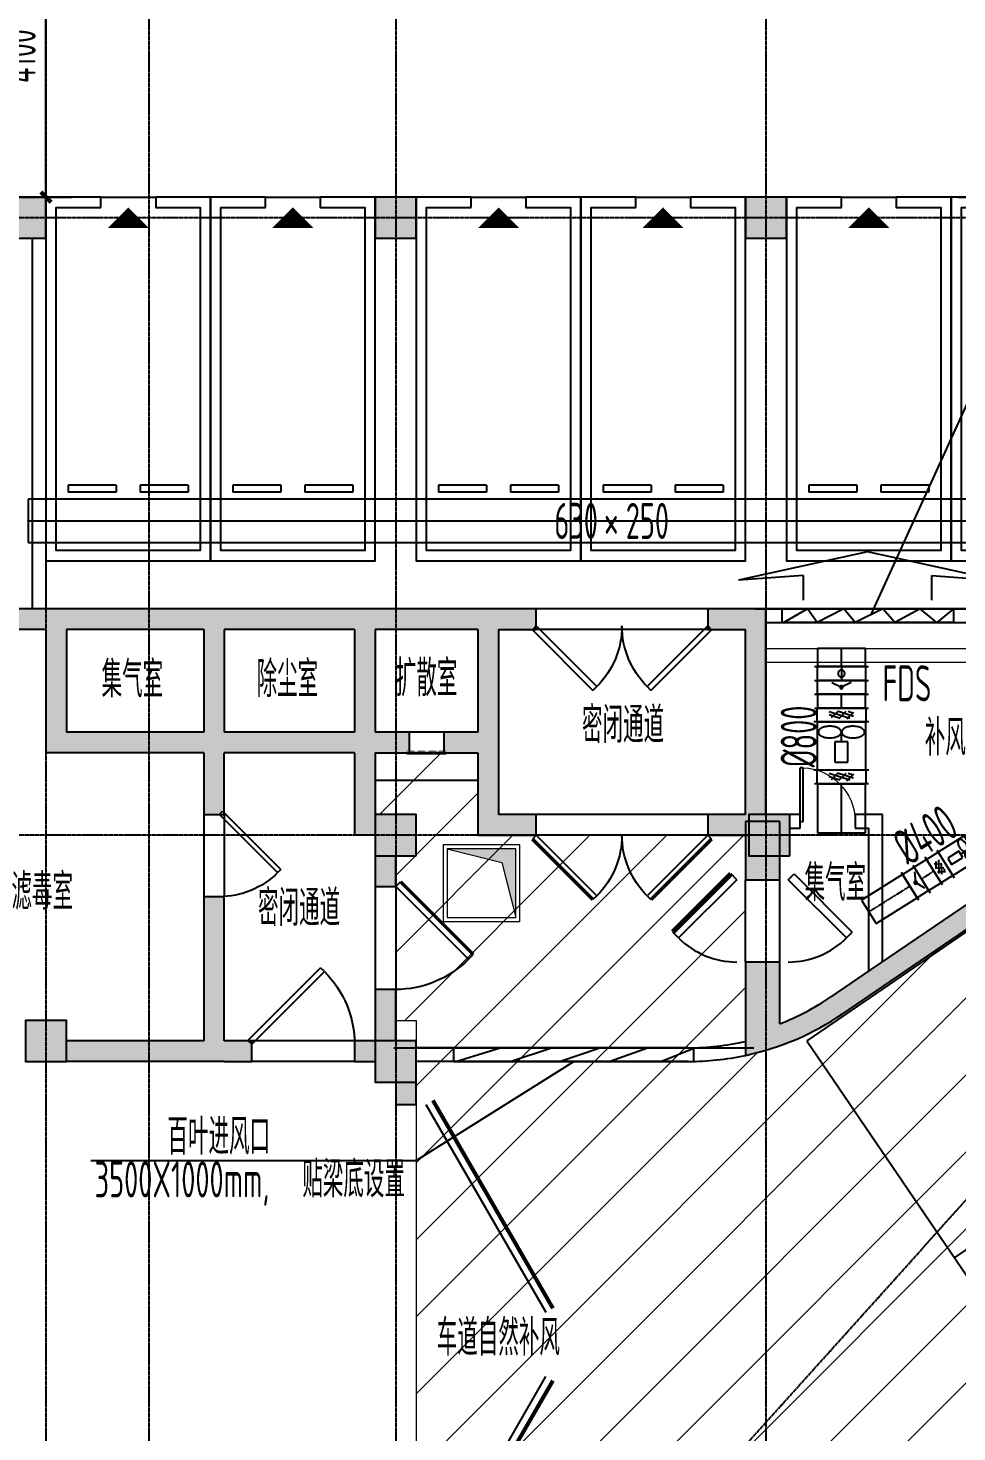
# Model space of a CAD drawing. Extents: x -20827274 to 1300756471, y -549375 to 3431892.
# Drawn here: x 84981 to 98526, y -243210 to -222745 of the extents above; entities that cross this region are included whole.
import ezdxf

# ---------------------------------------------------------------- set-up
doc = ezdxf.new("R2010")
doc.units = 0
doc.header["$LTSCALE"] = 10
for name, pattern in [('CENTER2', [1.125, 0.75, -0.125, 0.125, -0.125]), ('暖附图底图$0$DASH', [0.35, 0.25, -0.1]), ('暖附图底图$0$DOTE', [2.42, 2, -0.2, 0.02, -0.2])]:
    doc.linetypes.add(name, pattern=pattern)
for name, color, linetype in [('1-zs', 3, 'Continuous'), ('1-标注暖通', 4, 'Continuous'), ('DUCT-排风中心线', 5, 'CENTER2'), ('DUCT-排风标注', 3, 'Continuous'), ('DUCT-排风法兰', 2, 'Continuous'), ('DUCT-排风管', 31, 'Continuous'), ('DUCT-排风风口', 7, 'Continuous'), ('DUCT-送风中心线', 5, 'CENTER2'), ('DUCT-送风标注', 3, 'Continuous'), ('DUCT-送风法兰', 2, 'Continuous'), ('DUCT-送风管', 4, 'Continuous'), ('DUCT-送风管端线', 2, 'Continuous'), ('DUCT-送风管设备', 7, 'Continuous'), ('DUCT-送风阀门', 7, 'Continuous'), ('H-TH_DIM', 3, 'Continuous'), ('PUB_HATCH', 8, 'Continuous'), ('暖附图底图$0$00-停车位', 8, 'Continuous'), ('暖附图底图$0$1-标注暖通', 8, 'Continuous'), ('暖附图底图$0$A-COLUMN', 8, 'Continuous'), ('暖附图底图$0$A-ROOM_NAME', 8, 'Continuous'), ('暖附图底图$0$A-WALL', 8, 'Continuous'), ('暖附图底图$0$DOOR_FIRE', 8, 'Continuous'), ('暖附图底图$0$DOTE', 8, 'Continuous'), ('暖附图底图$0$PUB_HATCH', 8, 'Continuous'), ('暖附图底图$0$R_人防洗消集水坑', 8, 'Continuous'), ('暖附图底图$0$STAIR', 8, 'Continuous'), ('暖附图底图$0$WINDOW_RF', 8, 'Continuous')]:
    doc.layers.add(name, color=color, linetype=linetype)
doc.layers.add('暖附图底图$0$F-非人防区', color=8, linetype='Continuous', lineweight=15)
doc.styles.add('8B2_02', font='tssdeng.shx', dxfattribs={"width": 0.6, "bigfont": 'TSSDCHN.shx'})
doc.styles.add('8B2_02_T3', font='tssdeng.shx', dxfattribs={"width": 0.6, "bigfont": 'TSSDCHN.shx'})
doc.styles.add('暖附图底图$0$8B2_02', font='tssdeng.shx', dxfattribs={"width": 0.6, "bigfont": 'TSSDCHN.shx'})
doc.dimstyles.new('_TCH_ARCH&&150', dxfattribs={"dimtxt": 525, "dimasz": 150, "dimexe": 375, "dimexo": 450, "dimgap": 150, "dimtad": 1, "dimdec": 0, "dimrnd": 50, "dimzin": 0, "dimdsep": 46, "dimtxsty": '8B2_02_T3', "dimblk": 'ARCHTICK', "dimcen": 0.09, "dimclrt": 7, "dimazin": 2, "dimtfac": 1, "dimtdec": 0, "dimtix": 1, "dimtmove": 2, "dimatfit": 3, "dimfxl": 0, "dimtolj": 1, "dimtzin": 0, "dimarcsym": 0})

# ---------------------------------------------------------------- blocks, each defined once
blk = doc.blocks.new('$轴流风机$00000011')
for p, q in [((-500, 500, 0), (-500, -500, 0)), ((500, 500, 0), (-500, 500, 0)), ((500, -500, 0), (500, 500, 0)), ((-339, 135, 0), (-339, -135, 0)), ((88, 135, 0), (-339, 135, 0)), ((88, -135, 0), (88, 135, 0)), ((88, 0, 0), (288, 0, 0)), ((-339, -135, 0), (88, -135, 0)), ((-500, -500, 0), (500, -500, 0))]:
    blk.add_line(p, q)
for centre, radius, start, end in [((633, 238, 0), 465, 168.1126, 180), ((462, 274, 0), 291, 153.0603, 168.1126), ((355, 329, 0), 170, 129.1821, 153.0603), ((288, 410, 0), 64.8, 90, 129.1821), ((288, 410, 0), 64.8, 50.8179, 90), ((222, 329, 0), 170, 26.9397, 50.8179), ((115, 274, 0), 291, 11.8874, 26.9397), ((-56, 238, 0), 465, 0, 11.8874), ((633, 238, 0), 465, 180, 191.8874), ((462, 202, 0), 291, 191.8874, 206.9397), ((355, 148, 0), 170, 206.9397, 230.8179), ((288, 66, 0), 64.8, 230.8179, 270), ((288, 66, 0), 64.8, 270, 309.1821), ((222, 148, 0), 170, 309.1821, 333.0603), ((115, 202, 0), 291, 333.0603, 348.1126), ((-56, 238, 0), 465, 348.1126, 0), ((633, -238, 0), 465, 168.1126, 180), ((633, -238, 0), 465, 180, 191.8874), ((462, -202, 0), 291, 153.0603, 168.1126), ((355, -148, 0), 170, 129.1821, 153.0603), ((288, -66, 0), 64.8, 90, 129.1821), ((288, -66, 0), 64.8, 50.8179, 90), ((222, -148, 0), 170, 26.9397, 50.8179), ((115, -202, 0), 291, 11.8874, 26.9397), ((-56, -238, 0), 465, 0, 11.8874), ((-56, -238, 0), 465, 348.1126, 0), ((462, -274, 0), 291, 191.8874, 206.9397), ((355, -329, 0), 170, 206.9397, 230.8179), ((288, -410, 0), 64.8, 230.8179, 270), ((288, -410, 0), 64.8, 270, 309.1821), ((222, -329, 0), 170, 309.1821, 333.0603), ((115, -274, 0), 291, 333.0603, 348.1126)]:
    blk.add_arc(centre, radius, start, end)
for p in [(-500, 0, 0), (500, 0, 0)]:
    blk.add_point(p)
blk = doc.blocks.new('$风口$00000148')
for p, q in [((515.7, 0), (307.3, 301.4)), ((342.8, 150), (307.3, 301.4)), ((100, 262), (100, -262)), ((0, -200.2), (0, 200.2)), ((100, 200.2), (0, 200.2)), ((100, 140), (0, 195.5)), ((0, 117.6), (100, 140)), ((163.2, 150), (342.8, 150)), ((100, 55.5), (0, 117.6)), ((0, 29.1), (100, 55.5)), ((100, -35.6), (0, 29.1)), ((307.3, -301.4), (515.7, 0)), ((0, -63.4), (100, -35.6)), ((100, -122.8), (0, -63.4)), ((0, -161.1), (100, -122.8)), ((100, -200.2), (0, -161.1)), ((163.2, -150), (342.8, -150)), ((342.8, -150), (307.3, -301.4)), ((100, -200.2), (0, -200.2))]:
    blk.add_line(p, q)
blk = doc.blocks.new('$风口$00000150')
for p, q in [((200, 450), (200, -450)), ((0, 300), (0, -300)), ((0, 300), (200, 300)), ((0, 294.9), (200, 183.8)), ((0, 158.6), (200, 55.5)), ((0, 35.7), (200, -65.2)), ((0, -88.2), (200, -184)), ((0, -217.8), (192.7, -300)), ((0, -300), (200, -300))]:
    blk.add_line(p, q)
blk = doc.blocks.new('暖附图底图$0$车位2400x5300')
at = {"layer": '暖附图底图$0$00-停车位', "color": 251}
for p, q in [((-875, -1000), (-175, -1000)), ((-875, -1100), (-875, -1000)), ((-175, -1100), (-175, -1000)), ((175, -1000), (875, -1000)), ((175, -1100), (175, -1000)), ((875, -1100), (875, -1000)), ((-875, -1100), (-175, -1100)), ((175, -1100), (875, -1100)), ((400, -5300), (-400, -5300))]:
    blk.add_line(p, q, dxfattribs=at)
blk.add_lwpolyline([(400, -5150), (400, -5300), (1200, -5300), (1200, 0), (-1200, 0), (-1200, -5300), (-400, -5300), (-400, -5150), (-1050, -5150), (-1050, -150), (1050, -150), (1050, -5150), (400, -5150)], dxfattribs=at)
blk.add_lwpolyline([(0, -5150, 0, 600, 0), (0, -4850, 600, 600, 0)], format="xyseb", dxfattribs=at)
blk = doc.blocks.new('暖附图底图$0$坡道2')
at = {"layer": '暖附图底图$0$STAIR', "ltscale": 5}
blk.add_lwpolyline([(-118658, -497789), (-118658, -490330), (-138024, -490321), (-138024, -497821)], close=True, dxfattribs=at)
blk.add_lwpolyline([(-118658, -493963), (-138024, -494011)], dxfattribs=at)
blk = doc.blocks.new('暖附图底图$0$洗消污水集水坑')
at = {"layer": '暖附图底图$0$R_人防洗消集水坑', "lineweight": 15}
h = blk.add_hatch(color=256, dxfattribs=at)
h.dxf.hatch_style = 1
h.paths.add_polyline_path([(161254, 16997), (162054, 17197), (161054, 17197), (161054, 16197)])
for points in [[(162114, 17257), (160994, 17257), (160994, 16137), (162114, 16137)], [(162054, 17197), (161054, 17197), (161054, 16197), (162054, 16197)]]:
    blk.add_lwpolyline(points, close=True, dxfattribs=at)
blk.add_lwpolyline([(161054, 16197), (161254, 16997), (162054, 17197)], dxfattribs=at)
blk = doc.blocks.new('暖附图底图$0$洗消坑')
at = {"layer": '暖附图底图$0$R_人防洗消集水坑', "lineweight": 15, "rotation": 270}
blk.add_blockref('暖附图底图$0$洗消污水集水坑', (142103, -198496), dxfattribs=at)
blk = doc.blocks.new('_FZH')
blk.add_lwpolyline([(-0.5, -0.5), (0.5, -0.5), (0.5, 0.5), (-0.5, 0.5)], close=True)
at = {"layer": 'PUB_HATCH'}
blk.add_solid([(-0.5, -0.5), (0.5, -0.5), (-0.5, 0.5), (0.5, 0.5)], dxfattribs=at)
blk = doc.blocks.new('暖附图底图$0$$DorLib2D$00000212')
at = {"color": 0}
for p, q in [((-0.5, 0.0417), (-0.067, 0.2917)), ((0.5, 0.0417), (0.067, 0.2917))]:
    blk.add_line(p, q, dxfattribs=at)
at = {"color": 0, "const_width": 0.00833}
for points in [[(-0.5083, 0.0561), (-0.0753, 0.3061)], [(0.5083, 0.0561), (0.0753, 0.3061)]]:
    blk.add_lwpolyline(points, dxfattribs=at)
blk = doc.blocks.new('暖附图底图$0$$DorLib2D$00000101')
for p, q in [((-0.5, 0.06), (-0.1464, 0.4136)), ((-0.1464, 0.4136), (-0.1691, 0.4362)), ((0.1464, 0.4136), (0.1691, 0.4362)), ((0.5, 0.06), (0.1464, 0.4136)), ((-0.5, 0.06), (-0.5226, 0.0826)), ((0.5, 0.06), (0.5226, 0.0826))]:
    blk.add_line(p, q)
at = {"const_width": 0.02}
for points in [[(-0.5226, 0.0826), (-0.1691, 0.4362)], [(0.5226, 0.0826), (0.1691, 0.4362)]]:
    blk.add_lwpolyline(points, dxfattribs=at)
for centre, start, end in [((-0.5, 0.06), 0, 45), ((0.5, 0.06), 135, 180)]:
    blk.add_arc(centre, 0.5, start, end)
blk = doc.blocks.new('暖附图底图$0$$DorLib2D$00000103')
for p, q in [((-0.5226, 0.0626), (-0.1691, 0.4162)), ((-0.1464, 0.3936), (-0.1691, 0.4162)), ((0.1464, 0.3936), (0.1691, 0.4162)), ((0.5226, 0.0626), (0.1691, 0.4162)), ((-0.5, 0.04), (-0.1464, 0.3936)), ((0.5, 0.04), (0.1464, 0.3936)), ((-0.5, 0.04), (-0.5226, 0.0626)), ((0.5, 0.04), (0.5226, 0.0626))]:
    blk.add_line(p, q)
for centre, start, end in [((-0.5, 0.04), 0, 45), ((0.5, 0.04), 135, 180)]:
    blk.add_arc(centre, 0.5, start, end)
blk = doc.blocks.new('暖附图底图$0$$DorLib2D$00000075')
for p, q in [((-0.207, 1.02), (-0.136, 1.09)), ((0.5, 0.313), (-0.207, 1.02)), ((0.5, 0.313), (0.571, 0.383)), ((0.5, -0.313), (-0.207, -1.02)), ((0.5, -0.313), (0.571, -0.383)), ((0.571, -0.383), (-0.136, -1.09)), ((-0.207, -1.02), (-0.136, -1.09))]:
    blk.add_line(p, q)
at = {"const_width": 0.0625}
blk.add_lwpolyline([(0.571, 0.383), (-0.136, 1.09)], dxfattribs=at)
for centre, start, end in [((0.5, 0.313), 135, 180), ((0.5, -0.313), 180, 225)]:
    blk.add_arc(centre, 1, start, end)
blk = doc.blocks.new('暖附图底图$0$$DorLib2D$00000001')
for p, q in [((0.45, 0.975), (0.5, 0.975)), ((0.45, 0), (0.45, 0.975)), ((0.5, 0), (0.5, 0.975)), ((0.5, 0), (0.45, 0))]:
    blk.add_line(p, q)
at = {"lineweight": 13}
blk.add_arc((0.475, 0), 0.975, 91.4693, 180, dxfattribs=at)
blk = doc.blocks.new('暖附图底图$0$$DorLib2D$00000081')
for p, q in [((-0.207, 0.774), (-0.169, 0.811)), ((0.5, 0.067), (-0.207, 0.774)), ((0.538, 0.104), (-0.169, 0.811)), ((0.5, 0.067), (0.538, 0.104))]:
    blk.add_line(p, q)
blk.add_arc((0.5, 0.067), 1, 135, 180)
blk = doc.blocks.new('暖附图底图$0$$DorLib2D$00000084')
for p, q in [((-0.207, 0.807), (-0.16, 0.854)), ((0.5, 0.1), (-0.207, 0.807)), ((0.5, 0.1), (0.547, 0.147))]:
    blk.add_line(p, q)
at = {"const_width": 0.0333}
blk.add_lwpolyline([(0.547, 0.147), (-0.16, 0.854)], dxfattribs=at)
blk.add_arc((0.5, 0.1), 1, 135, 180)
blk = doc.blocks.new('暖附图底图$0$$DorLib2D$00000246')
at = {"color": 0}
for points, const_width in [([(-0.575, 0.321), (0.575, 0.321)], 0.06), ([(-0.575, 0.247), (-0.356, 0.247)], 0.012), ([(-0.042, 0.247), (-0.261, 0.247)], 0.012), ([(0.283, 0.247), (0.064, 0.247)], 0.012), ([(0.575, 0.247), (0.356, 0.247)], 0.012)]:
    blk.add_lwpolyline(points, dxfattribs=dict(at, const_width=const_width))
blk = doc.blocks.new('暖附图底图$0$AFSFCS')
at = {"layer": '暖附图底图$0$F-非人防区'}
h = blk.add_hatch(dxfattribs=at)
h.set_pattern_fill('ANSI31', color=256, scale=500)
h.set_pattern_definition([(45, (-67208.6, 124839.6), (-561.266, 561.266), [])])
edge = h.paths.add_edge_path()
edge.add_line((91541.4, -234510.4), (91541.4, -233310.4))
edge.add_line((91541.4, -233310.4), (90041.4, -233310.4))
edge.add_line((90041.4, -233310.4), (90041.4, -234210.4))
edge.add_line((90041.4, -234210.4), (90641.4, -234210.4))
edge.add_line((90641.4, -234210.4), (90641.4, -234810.4))
edge.add_line((90641.4, -234810.4), (90341.4, -234810.4))
edge.add_line((90341.4, -234810.4), (90341.4, -237210.4))
edge.add_line((90341.4, -237210.4), (90641.4, -237210.4))
edge.add_line((90641.4, -237210.4), (90641.4, -246210.4))
edge.add_line((90641.4, -246210.4), (98241.4, -246210.4))
edge.add_line((98241.4, -246210.4), (98241.4, -244782.3))
edge.add_arc((94421.1, -233935.4), 11500, 289.40231, 302.13207)
edge.add_line((100537.6, -243673.9), (116462.2, -232829.9))
edge.add_line((116462.2, -232829.9), (112247.1, -226645.6))
edge.add_line((112247.1, -226645.6), (96857.6, -237115.7))
edge.add_arc((94604.8, -233810.4), 4000, 282.07288, 304.2776, ccw=False)
edge.add_line((95441.4, -237721.9), (95441.4, -234510.4))
edge.add_line((95441.4, -234510.4), (91541.4, -234510.4))
at = {"layer": '暖附图底图$0$PUB_HATCH'}
for points in [[(85241.4, -231510.4), (85241.4, -231210.4), (82541.4, -231210.4), (82441.4, -231410.4), (82541.4, -231510.4)], [(85441.4, -231410.4), (85541.4, -231210.4), (85241.4, -231210.4), (85241.4, -231510.4)], [(87741.4, -231410.4), (87841.4, -231210.4), (85541.4, -231210.4), (85441.4, -231410.4), (85541.4, -231510.4), (87541.4, -231510.4)], [(89941.4, -231410.4), (90041.4, -231210.4), (87841.4, -231210.4), (87741.4, -231410.4), (87841.4, -231510.4), (89741.4, -231510.4)], [(91741.4, -231410.4), (91841.4, -231210.4), (90041.4, -231210.4), (89941.4, -231410.4), (90041.4, -231510.4), (91541.4, -231510.4)], [(91841.4, -231510.4), (92391.4, -231510.4), (92391.4, -231210.4), (91841.4, -231210.4), (91741.4, -231410.4)], [(95741.4, -231210.4), (94891.4, -231210.4), (94891.4, -231510.4), (95441.4, -231510.4)], [(95491.4, -234260.4), (95491.4, -234210.4), (95741.4, -234210.4), (95741.4, -231210.4), (95441.4, -231510.4), (95441.4, -234210.4)], [(85441.4, -231410.4), (85241.4, -231510.4), (85241.4, -233310.4), (85541.4, -233010.4), (85541.4, -231510.4)], [(87741.4, -231410.4), (87541.4, -231510.4), (87541.4, -233010.4), (87691.4, -233160.4), (87841.4, -233010.4), (87841.4, -231510.4)], [(89941.4, -231410.4), (89741.4, -231510.4), (89741.4, -233010.4), (89891.4, -233160.4), (90041.4, -233010.4), (90041.4, -231510.4)], [(91741.4, -231410.4), (91541.4, -231510.4), (91541.4, -233010.4), (91641.4, -233210.4), (91841.4, -233310.4), (91841.4, -231510.4)], [(87691.4, -233160.4), (87541.4, -233010.4), (85541.4, -233010.4), (85241.4, -233310.4), (87541.4, -233310.4)], [(89891.4, -233160.4), (89741.4, -233010.4), (87841.4, -233010.4), (87691.4, -233160.4), (87841.4, -233310.4), (89741.4, -233310.4)], [(90041.4, -233310.4), (90541.4, -233310.4), (90541.4, -233010.4), (90041.4, -233010.4), (89891.4, -233160.4)], [(91541.4, -233010.4), (91041.4, -233010.4), (91041.4, -233310.4), (91541.4, -233310.4), (91641.4, -233210.4)], [(87541.4, -233310.4), (87541.4, -234207.7), (87841.4, -234207.7), (87841.4, -233310.4), (87691.4, -233160.4)], [(90041.4, -234510.4), (90041.4, -234210.4), (90041.4, -233310.4), (89891.4, -233160.4), (89741.4, -233310.4), (89741.4, -234510.4)], [(91641.4, -233210.4), (91541.4, -233310.4), (91541.4, -234510.4), (91841.4, -234210.4), (91841.4, -233310.4)], [(101570.8, -233903.2), (101401.8, -233655.3), (97272.4, -236469.9), (97441.4, -236717.8)], [(91541.4, -234510.4), (92391.4, -234510.4), (92391.4, -234210.4), (91841.4, -234210.4)], [(95491.4, -234510.4), (95491.4, -234260.4), (95441.4, -234210.4), (94891.4, -234210.4), (94891.4, -234510.4)], [(95441.4, -234310.4), (95441.4, -235160.4), (95941.4, -235160.4), (95941.4, -234310.4)], [(90341.4, -234810.4), (90041.4, -234810.4), (90041.4, -235260.4), (90341.4, -235260.4)], [(87841.4, -237510.4), (87841.4, -235407.7), (87541.4, -235407.7), (87541.4, -237510.4), (87741.4, -237610.4)], [(95941.4, -237260.5), (95941.4, -236360.4), (95441.4, -236360.4), (95441.4, -237721.9)], [(97441.4, -236717.8), (97272.4, -236469.9), (96688.6, -236867.8), (96857.6, -237115.7)], [(90041.4, -237510.4), (90341.4, -237510.4), (90341.4, -236760.4), (90041.4, -236760.4)], [(95941.4, -237260.5), (95441.4, -237721.9, 0.0971907), (96857.6, -237115.7), (96688.6, -236867.8, -0.0572247)], [(87741.4, -237610.4), (87541.4, -237510.4), (85541.4, -237510.4), (85541.4, -237810.4), (87841.4, -237810.4)], [(87841.4, -237810.4), (88241.4, -237810.4), (88241.4, -237510.4), (87841.4, -237510.4), (87741.4, -237610.4)], [(90041.4, -237810.4), (90041.4, -237510.4), (89741.4, -237510.4), (89741.4, -237810.4)], [(90641.4, -238110.4), (90341.4, -238110.4), (90341.4, -238435.4), (90641.4, -238435.4)]]:
    blk.add_hatch(color=256, dxfattribs=at).paths.add_polyline_path(points)
at = {"layer": '暖附图底图$0$A-WALL'}
for p, q in [((85041.4, -225810.4), (85041.4, -231210.4)), ((85241.4, -225810.4), (85241.4, -231210.4)), ((85241.4, -231210.4), (82541.4, -231210.4)), ((85541.4, -231210.4), (85241.4, -231210.4)), ((87841.4, -231210.4), (85541.4, -231210.4)), ((90041.4, -231210.4), (87841.4, -231210.4)), ((91841.4, -231210.4), (90041.4, -231210.4)), ((92391.4, -231210.4), (91841.4, -231210.4)), ((92391.4, -231510.4), (92391.4, -231210.4)), ((95741.4, -231210.4), (94891.4, -231210.4)), ((94891.4, -231210.4), (94891.4, -231510.4)), ((95741.4, -234210.4), (95741.4, -231210.4)), ((100641.4, -231210.4), (95741.4, -231210.4)), ((95741.4, -231210.4), (95741.4, -231410.4)), ((95741.4, -231410.4), (100641.4, -231410.4)), ((85241.4, -231510.4), (82541.4, -231510.4)), ((85241.4, -231510.4), (85241.4, -233310.4)), ((85241.4, -231510.4), (85241.4, -231510.4)), ((87541.4, -231510.4), (85541.4, -231510.4)), ((85541.4, -231510.4), (85541.4, -233010.4)), ((87541.4, -231510.4), (87541.4, -233010.4)), ((87841.4, -231510.4), (87841.4, -233010.4)), ((89741.4, -231510.4), (87841.4, -231510.4)), ((89741.4, -231510.4), (89741.4, -233010.4)), ((90041.4, -231510.4), (90041.4, -233010.4)), ((91541.4, -231510.4), (90041.4, -231510.4)), ((91541.4, -231510.4), (91541.4, -233010.4)), ((91841.4, -231510.4), (92391.4, -231510.4)), ((91841.4, -231510.4), (91841.4, -233310.4)), ((94891.4, -231510.4), (95441.4, -231510.4)), ((95441.4, -234210.4), (95441.4, -231510.4)), ((87541.4, -233010.4), (85541.4, -233010.4)), ((89741.4, -233010.4), (87841.4, -233010.4)), ((90541.4, -233010.4), (90041.4, -233010.4)), ((90541.4, -233310.4), (90541.4, -233010.4)), ((91541.4, -233010.4), (91041.4, -233010.4)), ((91041.4, -233010.4), (91041.4, -233310.4)), ((87541.4, -233310.4), (85241.4, -233310.4)), ((87541.4, -233310.4), (87541.4, -234207.7)), ((89741.4, -233310.4), (87841.4, -233310.4)), ((87841.4, -234207.7), (87841.4, -233310.4)), ((89741.4, -233310.4), (89741.4, -234510.4)), ((90041.4, -233310.4), (90541.4, -233310.4)), ((90041.4, -233310.4), (90041.4, -234210.4)), ((91041.4, -233310.4), (91541.4, -233310.4)), ((91541.4, -233310.4), (91541.4, -234510.4)), ((91841.4, -233310.4), (91841.4, -234210.4)), ((101401.8, -233655.3), (97272.4, -236469.9)), ((101570.8, -233903.2), (97441.4, -236717.8)), ((87541.4, -234207.7), (87841.4, -234207.7)), ((92391.4, -234210.4), (91841.4, -234210.4)), ((92391.4, -234510.4), (92391.4, -234210.4)), ((95441.4, -234210.4), (94891.4, -234210.4)), ((94891.4, -234210.4), (94891.4, -234510.4)), ((95441.4, -234310.4), (95441.4, -235160.4)), ((95941.4, -234310.4), (95441.4, -234310.4)), ((95941.4, -235160.4), (95941.4, -234310.4)), ((96241.4, -234210.4), (96091.4, -234210.4)), ((96241.4, -234410.4), (96241.4, -234210.4)), ((97441.4, -234210.4), (97041.4, -234210.4)), ((97041.4, -234210.4), (97041.4, -234410.4)), ((97441.4, -236354.7), (97441.4, -234210.4)), ((90041.4, -234510.4), (89741.4, -234510.4)), ((91541.4, -234510.4), (92391.4, -234510.4)), ((94891.4, -234510.4), (95491.4, -234510.4)), ((96091.4, -234410.4), (96241.4, -234410.4)), ((97041.4, -234410.4), (97241.4, -234410.4)), ((97241.4, -236491), (97241.4, -234410.4)), ((90041.4, -234810.4), (90041.4, -235260.4)), ((90341.4, -235260.4), (90341.4, -234810.4)), ((90041.4, -235260.4), (90341.4, -235260.4)), ((95441.4, -235160.4), (95941.4, -235160.4)), ((87841.4, -235407.7), (87541.4, -235407.7)), ((87541.4, -235407.7), (87541.4, -237510.4)), ((87841.4, -237510.4), (87841.4, -235407.7)), ((95941.4, -236360.4), (95441.4, -236360.4)), ((95441.4, -236360.4), (95441.4, -237721.9)), ((95941.4, -237260.5), (95941.4, -236360.4)), ((97272.4, -236469.9), (96688.6, -236867.8)), ((90341.4, -236760.4), (90041.4, -236760.4)), ((90041.4, -236760.4), (90041.4, -237510.4)), ((90341.4, -237510.4), (90341.4, -236760.4)), ((97441.4, -236717.8), (96857.6, -237115.7)), ((87541.4, -237510.4), (85541.4, -237510.4)), ((88241.4, -237510.4), (87841.4, -237510.4)), ((88241.4, -237810.4), (88241.4, -237510.4)), ((90041.4, -237510.4), (89741.4, -237510.4)), ((89741.4, -237510.4), (89741.4, -237810.4)), ((94604.8, -237610.4), (90641.4, -237610.4)), ((87841.4, -237810.4), (85541.4, -237810.4)), ((87841.4, -237810.4), (88241.4, -237810.4)), ((89741.4, -237810.4), (90041.4, -237810.4)), ((94604.8, -237810.4), (90641.4, -237810.4)), ((90341.4, -238110.4), (90341.4, -238435.4)), ((90641.4, -238435.4), (90641.4, -238110.4)), ((90341.4, -238435.4), (90641.4, -238435.4))]:
    blk.add_line(p, q, dxfattribs=at)
for radius, start, end in [(3700, 291.17695, 304.2776), (4000, 282.07288, 304.2776), (3800, 270, 282.71866), (4000, 270, 282.07288)]:
    blk.add_arc((94604.8, -233810.4), radius, start, end, dxfattribs=at)
at = {"layer": '暖附图底图$0$DOTE', "color": 16, "linetype": '暖附图底图$0$DOTE', "ltscale": 1.5}
for p, q in [((85241.4, -155629.3), (85241.4, -385768.2)), ((95741.4, -155629.3), (95741.4, -385768.2)), ((145070.3, -225510.4), (4332, -225510.4)), ((145070.3, -234510.4), (16241.4, -234510.4))]:
    blk.add_line(p, q, dxfattribs=at)
at = {"layer": '暖附图底图$0$DOTE', "color": 127, "linetype": '暖附图底图$0$DOTE', "ltscale": 1.5}
for p, q in [((86741.4, -155629.3), (86741.4, -385768.2)), ((90341.4, -155629.3), (90341.4, -385768.2)), ((-19282.2, -370815), (113456.9, -223393.3))]:
    blk.add_line(p, q, dxfattribs=at)
at = {"layer": '暖附图底图$0$F-非人防区'}
blk.add_lwpolyline([(91541.4, -234510.4), (91541.4, -233310.4), (90041.4, -233310.4), (90041.4, -234210.4), (90641.4, -234210.4), (90641.4, -234810.4), (90341.4, -234810.4), (90341.4, -237210.4), (90641.4, -237210.4), (90641.4, -246210.4), (98241.4, -246210.4), (98241.4, -244782.3, 0.0556012), (100537.6, -243673.9), (116462.2, -232829.9), (112247.1, -226645.6), (96857.6, -237115.7, -0.0971907), (95441.4, -237721.9), (95441.4, -234510.4)], format="xyb", close=True, dxfattribs=at)
at = {"layer": '暖附图底图$0$WINDOW_RF'}
for p, q in [((94891.4, -231210.4, 300), (92391.4, -231210.4, 300)), ((94891.4, -231510.4, 300), (92391.4, -231510.4, 300)), ((91041.4, -233010.4), (90541.4, -233010.4)), ((91041.4, -233310.4), (90541.4, -233310.4)), ((90041.4, -233710.4), (91541.4, -233710.4)), ((87541.4, -234207.7), (87541.4, -235407.7)), ((87841.4, -234207.7), (87841.4, -235407.7)), ((94891.4, -234210.4, 150), (92391.4, -234210.4, 150)), ((94891.4, -234510.4, 150), (92391.4, -234510.4, 150)), ((90041.4, -235260.4), (90041.4, -236760.4)), ((90341.4, -235260.4), (90341.4, -236760.4)), ((95441.4, -236360.4), (95441.4, -235160.4)), ((95941.4, -236360.4), (95941.4, -235160.4)), ((89741.4, -237510.4), (88241.4, -237510.4)), ((89741.4, -237810.4), (88241.4, -237810.4))]:
    blk.add_line(p, q, dxfattribs=at)
blk.add_blockref('暖附图底图$0$洗消坑', (-67208.6, 124839.6))
at = {"rotation": 214.2785819901862}
blk.add_blockref('暖附图底图$0$坡道2', (278652.2, -715668.1), dxfattribs=at)
at = {"layer": '暖附图底图$0$00-停车位', "rotation": 180}
for p in [(86441.4, -230510.4), (88841.4, -230510.4), (91841.4, -230510.4), (94241.4, -230510.4), (97241.4, -230510.4), (99641.4, -230510.4)]:
    blk.add_blockref('暖附图底图$0$车位2400x5300', p, dxfattribs=at)
at = {"layer": '暖附图底图$0$A-COLUMN', "xscale": 600, "yscale": 600, "zscale": 600, "rotation": 90}
for p in [(84941.4, -225510.4), (90341.4, -225510.4), (95741.4, -225510.4), (90341.4, -234510.4), (95791.4, -234510.4), (85241.4, -237510.4), (90341.4, -237810.4)]:
    blk.add_blockref('_FZH', p, dxfattribs=at)
at = {"layer": '暖附图底图$0$DOOR_FIRE', "xscale": 800, "yscale": -800, "zscale": 200, "rotation": 180}
blk.add_blockref('暖附图底图$0$$DorLib2D$00000001', (96641.4, -234310.4), dxfattribs=at)
at = {"layer": '暖附图底图$0$WINDOW_RF'}
for name, p, xscale, yscale, zscale, rotation in [('暖附图底图$0$$DorLib2D$00000103', (93641.4, -231360.4), -2500, 2500, 300, 180), ('暖附图底图$0$$DorLib2D$00000246', (90791.4, -233160.4), -500, 500, 300, 180), ('暖附图底图$0$$DorLib2D$00000081', (87691.4, -234807.7), -1200, 1200, 300, 270), ('暖附图底图$0$$DorLib2D$00000101', (93641.4, -234360.4), -2500, 2500, 300, 180.0000000000009), ('暖附图底图$0$$DorLib2D$00000075', (95691.4, -235760.4), 1200, 1200, 500, 90), ('暖附图底图$0$$DorLib2D$00000084', (90191.4, -236010.4), -1500, 1500, 300, 270), ('暖附图底图$0$$DorLib2D$00000081', (88991.4, -237660.4), 1500, -1500, 300, 180), ('暖附图底图$0$$DorLib2D$00000212', (90491.4, -241935.4), -7000, 7000, 300, 270)]:
    blk.add_blockref(name, p, dxfattribs=dict(at, xscale=xscale, yscale=yscale, zscale=zscale, rotation=rotation))
at = {"layer": '暖附图底图$0$A-ROOM_NAME', "style": '暖附图底图$0$8B2_02', "width": 0.6}
for s, p in [('集气室', (86052.8, -232502.3)), ('除尘室', (88312.9, -232499.1)), ('扩散室', (90343.6, -232485)), ('密闭通道', (93058.1, -233168, -150)), ('补风机房', (98056.9, -233351.4)), ('集气室', (96302.9, -235469)), ('滤毒室', (84737.7, -235597.7)), ('密闭通道', (88334, -235835.5))]:
    blk.add_text(s, height=525, dxfattribs=at).set_placement(p)
blk = doc.blocks.new('暖附图底图')
at = {"layer": '暖附图底图$0$1-标注暖通', "linetype": '暖附图底图$0$DASH'}
blk.add_blockref('暖附图底图$0$AFSFCS', (500000, 0), dxfattribs=at)
blk = doc.blocks.new('_ArchTick')
at = {"color": 0, "linetype": 'ByBlock', "const_width": 0.4}
blk.add_lwpolyline([(-0.5, -0.5), (0.5, 0.5)], dxfattribs=at)
blk = doc.blocks.new('*D1209')
at = {"layer": 'Defpoints', "color": 0, "transparency": 16777216}
for p in [(82812, -221095), (85241, -221095), (82812, -225210)]:
    blk.add_point(p, dxfattribs=at)
at = {"layer": 'H-TH_DIM', "color": 0, "lineweight": -2, "transparency": 16777216}
for p, q in [((83262, -221095), (85616, -221095)), ((85241, -225210), (85241, -221095)), ((83262, -225210), (85616, -225210))]:
    blk.add_line(p, q, dxfattribs=at)
at = {"layer": 'H-TH_DIM', "color": 0, "lineweight": -2, "transparency": 16777216, "xscale": 150, "yscale": 150, "zscale": 150}
for p, rotation in [((85241, -221095), 90), ((85241, -225210), 270)]:
    blk.add_blockref('_ArchTick', p, dxfattribs=dict(at, rotation=rotation))
at = {"layer": 'H-TH_DIM', "color": 7, "transparency": 16777216, "insert": (84829, -223153), "char_height": 525, "attachment_point": 5, "rotation": 90, "style": '8B2_02_T3'}
blk.add_mtext('\\A1;4100', dxfattribs=at)
blk = doc.blocks.new('*D1214')
at = {"layer": 'Defpoints', "color": 0, "transparency": 16777216}
for p in [(98094, -218484), (98913, -218484), (98094, -225210)]:
    blk.add_point(p, dxfattribs=at)
at = {"layer": 'H-TH_DIM', "color": 0, "lineweight": -2, "transparency": 16777216}
for p, q in [((98544, -218484), (99288, -218484)), ((98913, -225210), (98913, -218484)), ((98544, -225210), (99288, -225210))]:
    blk.add_line(p, q, dxfattribs=at)
at = {"layer": 'H-TH_DIM', "color": 0, "lineweight": -2, "transparency": 16777216, "xscale": 150, "yscale": 150, "zscale": 150}
for p, rotation in [((98913, -218484), 90), ((98913, -225210), 270)]:
    blk.add_blockref('_ArchTick', p, dxfattribs=dict(at, rotation=rotation))
at = {"layer": 'H-TH_DIM', "color": 7, "transparency": 16777216, "insert": (98500, -221847), "char_height": 525, "attachment_point": 5, "rotation": 90, "style": '8B2_02_T3'}
blk.add_mtext('\\A1;6750', dxfattribs=at)

msp = doc.modelspace()

# ---------------------------------------------------------------- linework, layer by layer
at = {"layer": '1-标注暖通'}
for p, q in [((99051.5, -227381), (97275.8, -231283.2)), ((90641.4, -239254.4), (92938.2, -237810.4, 2600)), ((85893.7, -239254.4), (90641.4, -239254.4))]:
    msp.add_line(p, q, dxfattribs=at)
at = {"layer": '1-标注暖通', "const_width": 20}
for points in [[(98666.9, -231792.5), (95741.4, -231792.5)], [(98866.9, -231992.5), (95741.4, -231992.5)]]:
    msp.add_lwpolyline(points, dxfattribs=at)
at = {"layer": 'DUCT-排风中心线'}
msp.add_line((84980.6, -229930.2), (103038.1, -229930.2), dxfattribs=at)
at = {"layer": 'DUCT-排风法兰', "color": 18, "true_color": 0x000000}
msp.add_point((84980.6, -229930.2, 7000), dxfattribs=at)
at = {"layer": 'DUCT-排风管'}
for p, q in [((103038.1, -229615.2), (84980.6, -229615.2)), ((84980.6, -229615.2), (84980.6, -230245.2)), ((84980.6, -230245.2), (103038.1, -230245.2))]:
    msp.add_line(p, q, dxfattribs=at)
at = {"layer": 'DUCT-送风中心线'}
for p, q in [((96841.4, -232054.1), (96841.4, -231791.1)), ((96841.4, -232659.6), (96841.4, -232454.7)), ((96841.4, -232659.8), (96841.4, -232660)), ((96841.4, -233760.6), (96841.4, -233760.4)), ((96841.4, -234475.4), (96841.4, -233760.8)), ((98007.5, -235148.1), (98187.8, -235035.4)), ((98187.9, -235035.3), (98188.1, -235035.2)), ((97241.4, -235626.8), (97837.5, -235254.3))]:
    msp.add_line(p, q, dxfattribs=at)
at = {"layer": 'DUCT-送风法兰'}
for p, q in [((96446.4, -232054.2), (97236.4, -232054.2)), ((96446.4, -232254.4), (97236.4, -232254.4)), ((96446.4, -232454.6), (97236.4, -232454.6)), ((96446.4, -232659.7), (97236.4, -232659.7)), ((97241.4, -232860.1), (96441.4, -232860.1)), ((96441.4, -233560.3), (97241.4, -233560.3)), ((97236.4, -233760.7), (96446.4, -233760.7)), ((98232, -234727.8), (98483.7, -235130.6)), ((98313.7, -235236.8), (98062, -234834)), ((97711.8, -235052.8), (97963.5, -235455.7)), ((97881.5, -234946.7), (98133.2, -235349.6))]:
    msp.add_line(p, q, dxfattribs=at)
at = {"layer": 'DUCT-送风法兰', "color": 18, "true_color": 0x000000}
for p in [(96841.4, -232054.1, 500), (96841.4, -232054.3, 500), (96841.4, -232254.3, 500), (96841.4, -232254.5, 500), (96841.4, -232454.5, 500), (96841.4, -232454.7, 500), (96841.4, -232659.6, 500), (96841.4, -232659.8, 500), (96841.4, -232860, 500), (96841.4, -232860.2, 500), (96841.4, -233560.2, 500), (96841.4, -233560.4, 500), (96841.4, -233760.6, 500), (96841.4, -233760.8, 500), (98357.7, -234929.2, 7000), (98357.9, -234929.1, 7000), (98187.8, -235035.4, 7000), (98187.9, -235035.3, 7000), (97837.5, -235254.3, 7000), (97837.7, -235254.2, 7000), (98007.3, -235148.2, 7000), (98007.5, -235148.1, 7000)]:
    msp.add_point(p, dxfattribs=at)
at = {"layer": 'DUCT-送风管'}
for p, q in [((97191.4, -231791.1), (96491.4, -231791.1)), ((96491.4, -231791.1), (96491.4, -232054.1)), ((97191.4, -232054.1), (97191.4, -231791.1)), ((96491.4, -232054.1), (97191.4, -232054.1)), ((96491.4, -232254.3), (96491.4, -232054.3)), ((97191.4, -232054.3), (97191.4, -232254.3)), ((96491.4, -232454.5), (96491.4, -232254.5)), ((97191.4, -232254.5), (97191.4, -232454.5)), ((97191.4, -232454.7), (96491.4, -232454.7)), ((96491.4, -232454.7), (96491.4, -232659.6)), ((97191.4, -232659.6), (97191.4, -232454.7)), ((96491.4, -232659.8), (96486.4, -232660)), ((96486.4, -232860), (96486.4, -232660)), ((96491.4, -232659.6), (97191.4, -232659.6)), ((97191.4, -232659.8), (97196.4, -232660)), ((97196.4, -232660), (97196.4, -232860)), ((96486.4, -233760.4), (96486.4, -233560.4)), ((97196.4, -233560.4), (97196.4, -233760.4)), ((96491.4, -233760.6), (96486.4, -233760.4)), ((97191.4, -233760.8), (96491.4, -233760.8)), ((96491.4, -233760.8), (96491.4, -234475.4)), ((97191.4, -233760.6), (97196.4, -233760.4)), ((97191.4, -234475.4), (97191.4, -233760.8)), ((96491.4, -234475.4), (97191.4, -234475.4)), ((98081.8, -234865.8), (97901.5, -234978.5)), ((98293.8, -235205), (98081.8, -234865.8)), ((98082, -234865.7), (98082.1, -234865.6)), ((98082.1, -234865.6), (98251.7, -234759.6)), ((97731.5, -235084.7), (97135.4, -235457.2)), ((97943.5, -235423.9), (97731.5, -235084.7)), ((97731.7, -235084.6), (97901.3, -234978.6)), ((97901.5, -234978.5), (98113.5, -235317.7)), ((98463.7, -235098.9), (98294.1, -235204.8)), ((98113.3, -235317.8), (97943.7, -235423.8)), ((98113.5, -235317.7), (98293.8, -235205)), ((98293.9, -235204.9), (98294.1, -235204.8)), ((97135.4, -235457.2), (97347.4, -235796.4)), ((97347.4, -235796.4), (97943.5, -235423.9))]:
    msp.add_line(p, q, dxfattribs=at)
at = {"layer": 'DUCT-送风管', "color": 18, "true_color": 0x000000}
for p in [(96841.4, -232659.8, 500), (96841.4, -232660, 500), (96841.4, -233760.4, 500), (96841.4, -233760.6, 500), (98187.9, -235035.3, 7000), (98188.1, -235035.2, 7000)]:
    msp.add_point(p, dxfattribs=at)
at = {"layer": 'DUCT-送风管端线'}
for p, q in [((97191.4, -232054.3), (96491.4, -232054.3)), ((97191.4, -232254.3), (96491.4, -232254.3)), ((96491.4, -232254.5), (97191.4, -232254.5)), ((96491.4, -232454.5), (97191.4, -232454.5)), ((96486.4, -232660), (97196.4, -232660)), ((96486.4, -232660), (97196.4, -232660)), ((97191.4, -232659.8), (96491.4, -232659.8)), ((96486.4, -232860), (97196.4, -232860)), ((96486.4, -233560.4), (97196.4, -233560.4)), ((97196.4, -233760.4), (96486.4, -233760.4)), ((96486.4, -233760.4), (97196.4, -233760.4)), ((96491.4, -233760.6), (97191.4, -233760.6)), ((98082, -234865.7), (98293.9, -235204.9)), ((98294.1, -235204.8), (98082.1, -234865.6)), ((98082.1, -234865.6), (98294.1, -235204.8)), ((98251.7, -234759.6), (98463.7, -235098.9)), ((97731.7, -235084.6), (97943.7, -235423.8)), ((97901.3, -234978.6), (98113.3, -235317.8))]:
    msp.add_line(p, q, dxfattribs=at)
at = {"layer": 'DUCT-送风阀门'}
for p, q in [((96841.4, -232066.8), (96841.4, -232241.8)), ((96792.3, -232144.9), (96791.5, -232151.1)), ((96791.5, -232151.1), (96791.5, -232157.4)), ((96791.5, -232157.4), (96792.3, -232163.6)), ((96793.8, -232138.8), (96792.3, -232144.9)), ((96792.3, -232163.6), (96793.8, -232169.7)), ((96796.1, -232133), (96793.8, -232138.8)), ((96793.8, -232169.7), (96796.1, -232175.5)), ((96799.2, -232127.5), (96796.1, -232133)), ((96796.1, -232175.5), (96799.2, -232181)), ((96802.9, -232122.4), (96799.2, -232127.5)), ((96799.2, -232181), (96802.9, -232186.1)), ((96807.2, -232117.8), (96802.9, -232122.4)), ((96802.9, -232186.1), (96807.2, -232190.7)), ((96812, -232113.8), (96807.2, -232117.8)), ((96807.2, -232190.7), (96812, -232194.7)), ((96817.3, -232110.4), (96812, -232113.8)), ((96812, -232194.7), (96817.3, -232198.1)), ((96823, -232107.8), (96817.3, -232110.4)), ((96817.3, -232198.1), (96823, -232200.7)), ((96829, -232105.8), (96823, -232107.8)), ((96823, -232200.7), (96829, -232202.7)), ((96835.1, -232104.7), (96829, -232105.8)), ((96829, -232202.7), (96835.1, -232203.9)), ((96841.4, -232104.3), (96835.1, -232104.7)), ((96835.1, -232203.9), (96841.4, -232204.3)), ((96847.7, -232104.7), (96841.4, -232104.3)), ((96841.4, -232204.3), (96847.7, -232203.9)), ((96853.8, -232105.8), (96847.7, -232104.7)), ((96847.7, -232203.9), (96853.8, -232202.7)), ((96859.8, -232107.8), (96853.8, -232105.8)), ((96853.8, -232202.7), (96859.8, -232200.7)), ((96865.5, -232110.4), (96859.8, -232107.8)), ((96859.8, -232200.7), (96865.5, -232198.1)), ((96870.8, -232113.8), (96865.5, -232110.4)), ((96865.5, -232198.1), (96870.8, -232194.7)), ((96875.6, -232117.8), (96870.8, -232113.8)), ((96870.8, -232194.7), (96875.6, -232190.7)), ((96879.9, -232122.4), (96875.6, -232117.8)), ((96875.6, -232190.7), (96879.9, -232186.1)), ((96883.6, -232127.5), (96879.9, -232122.4)), ((96879.9, -232186.1), (96883.6, -232181)), ((96886.6, -232133), (96883.6, -232127.5)), ((96883.6, -232181), (96886.6, -232175.5)), ((96888.9, -232138.8), (96886.6, -232133)), ((96886.6, -232175.5), (96888.9, -232169.7)), ((96890.5, -232144.9), (96888.9, -232138.8)), ((96888.9, -232169.7), (96890.5, -232163.6)), ((96891.3, -232151.1), (96890.5, -232144.9)), ((96890.5, -232163.6), (96891.3, -232157.4)), ((96891.3, -232157.4), (96891.3, -232151.1)), ((96701.4, -232284.5), (96841.4, -232354.5)), ((96820.1, -232348.4), (96819.3, -232352.4)), ((96819.3, -232352.4), (96819.3, -232356.5)), ((96819.3, -232356.5), (96820.1, -232360.5)), ((96821.6, -232344.6), (96820.1, -232348.4)), ((96820.1, -232360.5), (96821.6, -232364.3)), ((96823.7, -232341.1), (96821.6, -232344.6)), ((96821.6, -232364.3), (96823.7, -232367.8)), ((96826.5, -232338.1), (96823.7, -232341.1)), ((96823.7, -232367.8), (96826.5, -232370.8)), ((96826.8, -232350.9), (96826.4, -232353.7)), ((96826.4, -232353.7), (96826.5, -232356.6)), ((96829.7, -232335.6), (96826.5, -232338.1)), ((96826.5, -232356.6), (96827.2, -232359.4)), ((96826.5, -232370.8), (96829.7, -232373.3)), ((96827.7, -232348.2), (96826.8, -232350.9)), ((96827.2, -232359.4), (96828.4, -232362)), ((96829.2, -232345.8), (96827.7, -232348.2)), ((96828.4, -232362), (96830, -232364.3)), ((96831, -232343.6), (96829.2, -232345.8)), ((96833.4, -232333.8), (96829.7, -232335.6)), ((96829.7, -232373.3), (96833.4, -232375.1)), ((96830, -232364.3), (96832.1, -232366.3)), ((96831, -232351.9), (96830.7, -232353.9)), ((96830.7, -232353.9), (96830.8, -232356)), ((96830.8, -232356), (96831.2, -232358)), ((96833.3, -232341.8), (96831, -232343.6)), ((96831.6, -232350), (96831, -232351.9)), ((96831.2, -232358), (96832.1, -232359.8)), ((96832.6, -232348.2), (96831.6, -232350)), ((96832.1, -232359.8), (96833.3, -232361.5)), ((96832.1, -232366.3), (96834.5, -232367.8)), ((96834, -232346.7), (96832.6, -232348.2)), ((96835.8, -232340.5), (96833.3, -232341.8)), ((96833.3, -232361.5), (96834.8, -232362.9)), ((96837.3, -232332.7), (96833.4, -232333.8)), ((96833.4, -232375.1), (96837.3, -232376.2)), ((96835.6, -232345.4), (96834, -232346.7)), ((96834.5, -232367.8), (96837.2, -232368.9)), ((96834.8, -232362.9), (96836.5, -232364)), ((96837.4, -232344.5), (96835.6, -232345.4)), ((96838.5, -232339.7), (96835.8, -232340.5)), ((96836.5, -232364), (96838.4, -232364.8)), ((96837.2, -232368.9), (96840, -232369.4)), ((96841.4, -232332.3), (96837.3, -232332.7)), ((96837.3, -232376.2), (96841.4, -232376.6)), ((96839.4, -232343.9), (96837.4, -232344.5)), ((96838.4, -232364.8), (96840.4, -232365.1)), ((96841.4, -232339.5), (96838.5, -232339.7)), ((96841.4, -232343.7), (96839.4, -232343.9)), ((96840, -232369.4), (96842.8, -232369.4)), ((96840.4, -232365.1), (96842.4, -232365.1)), ((96981.4, -232284.5), (96841.4, -232354.5)), ((96845.5, -232332.7), (96841.4, -232332.3)), ((96844.2, -232339.7), (96841.4, -232339.5)), ((96843.4, -232343.9), (96841.4, -232343.7)), ((96841.4, -232376.6), (96845.5, -232376.2)), ((96842.4, -232365.1), (96844.4, -232364.8)), ((96842.8, -232369.4), (96845.6, -232368.9)), ((96845.4, -232344.5), (96843.4, -232343.9)), ((96847, -232340.5), (96844.2, -232339.7)), ((96844.4, -232364.8), (96846.3, -232364)), ((96847.2, -232345.4), (96845.4, -232344.5)), ((96849.4, -232333.8), (96845.5, -232332.7)), ((96845.5, -232376.2), (96849.4, -232375.1)), ((96845.6, -232368.9), (96848.3, -232367.8)), ((96846.3, -232364), (96848, -232362.9)), ((96849.5, -232341.8), (96847, -232340.5)), ((96848.8, -232346.7), (96847.2, -232345.4)), ((96848, -232362.9), (96849.5, -232361.5)), ((96848.3, -232367.8), (96850.7, -232366.3)), ((96850.1, -232348.2), (96848.8, -232346.7)), ((96853.1, -232335.6), (96849.4, -232333.8)), ((96849.4, -232375.1), (96853.1, -232373.3)), ((96851.7, -232343.6), (96849.5, -232341.8)), ((96849.5, -232361.5), (96850.7, -232359.8)), ((96851.1, -232350), (96850.1, -232348.2)), ((96850.7, -232359.8), (96851.5, -232358)), ((96850.7, -232366.3), (96852.7, -232364.3)), ((96851.8, -232351.9), (96851.1, -232350)), ((96851.5, -232358), (96852, -232356)), ((96853.6, -232345.8), (96851.7, -232343.6)), ((96852.1, -232353.9), (96851.8, -232351.9)), ((96852, -232356), (96852.1, -232353.9)), ((96852.7, -232364.3), (96854.4, -232362)), ((96856.3, -232338.1), (96853.1, -232335.6)), ((96853.1, -232373.3), (96856.3, -232370.8)), ((96855, -232348.2), (96853.6, -232345.8)), ((96854.4, -232362), (96855.6, -232359.4)), ((96856, -232350.9), (96855, -232348.2)), ((96855.6, -232359.4), (96856.2, -232356.6)), ((96856.4, -232353.7), (96856, -232350.9)), ((96856.2, -232356.6), (96856.4, -232353.7)), ((96859.1, -232341.1), (96856.3, -232338.1)), ((96856.3, -232370.8), (96859.1, -232367.8)), ((96861.2, -232344.6), (96859.1, -232341.1)), ((96859.1, -232367.8), (96861.2, -232364.3)), ((96862.7, -232348.4), (96861.2, -232344.6)), ((96861.2, -232364.3), (96862.7, -232360.5)), ((96863.5, -232352.4), (96862.7, -232348.4)), ((96862.7, -232360.5), (96863.5, -232356.5)), ((96863.5, -232356.5), (96863.5, -232352.4)), ((96964.9, -232810), (96663.9, -232712.1)), ((96822.9, -232810), (96663.9, -232758.3)), ((96792.4, -232701.8), (96689.9, -232801.8)), ((97018.9, -232781.3), (96799.5, -232710)), ((96907.3, -232710), (96804.8, -232810)), ((97016.1, -232721.6), (96913.6, -232821.6)), ((97018.9, -232735.2), (96941.5, -232710)), ((96964.9, -233710.4), (96663.9, -233612.5)), ((96822.9, -233710.4), (96663.9, -233658.7)), ((96792.4, -233602.2), (96689.9, -233702.2)), ((97018.9, -233681.7), (96799.5, -233610.4)), ((96907.3, -233610.4), (96804.8, -233710.4)), ((97016.1, -233622), (96913.6, -233722)), ((97018.9, -233635.6), (96941.5, -233610.4)), ((98307.6, -234928), (98192.2, -234932.1)), ((98225, -234999.9), (98221.4, -234896.5)), ((98267.4, -235067.7), (98260.6, -234872)), ((98307.8, -235078.4), (98302.8, -234935.7)), ((97907.7, -235045.4), (97922.5, -235201.2)), ((98335, -234987.2), (98219.6, -234991.3)), ((98357.6, -235045.4), (98242.2, -235049.4)), ((98347, -235053.9), (98345.2, -235003.6)), ((97900.7, -235197.2), (97900.3, -235201.3)), ((97900.3, -235201.3), (97900.7, -235205.4)), ((97901.8, -235193.3), (97900.7, -235197.2)), ((97900.7, -235205.4), (97901.9, -235209.3)), ((97903.6, -235189.6), (97901.8, -235193.3)), ((97901.9, -235209.3), (97903.7, -235212.9)), ((97906.1, -235186.3), (97903.6, -235189.6)), ((97903.7, -235212.9), (97906.2, -235216.2)), ((97909.1, -235183.6), (97906.1, -235186.3)), ((97906.2, -235216.2), (97909.2, -235218.9)), ((97907.6, -235199.6), (97907.5, -235202.4)), ((97907.5, -235202.4), (97908.1, -235205.2)), ((97908.2, -235196.8), (97907.6, -235199.6)), ((97908.1, -235205.2), (97909.1, -235207.9)), ((97909.3, -235194.2), (97908.2, -235196.8)), ((97912.5, -235181.4), (97909.1, -235183.6)), ((97909.1, -235207.9), (97910.6, -235210.3)), ((97909.2, -235218.9), (97912.7, -235221.1)), ((97910.8, -235191.8), (97909.3, -235194.2)), ((97910.6, -235210.3), (97912.5, -235212.4)), ((97912.8, -235189.7), (97910.8, -235191.8)), ((97912, -235198.8), (97911.8, -235200.9)), ((97911.8, -235200.9), (97911.9, -235203)), ((97911.9, -235203), (97912.5, -235205)), ((97912.7, -235196.8), (97912, -235198.8)), ((97916.3, -235179.9), (97912.5, -235181.4)), ((97912.5, -235205), (97913.4, -235206.9)), ((97912.5, -235212.4), (97914.8, -235214.1)), ((97913.8, -235195), (97912.7, -235196.8)), ((97912.7, -235221.1), (97916.5, -235222.5)), ((97915.2, -235188.1), (97912.8, -235189.7)), ((97913.4, -235206.9), (97914.7, -235208.6)), ((97915.1, -235193.4), (97913.8, -235195)), ((97914.7, -235208.6), (97916.3, -235209.9)), ((97914.8, -235214.1), (97917.4, -235215.3)), ((97916.8, -235192.1), (97915.1, -235193.4)), ((97917.8, -235187), (97915.2, -235188.1)), ((97920.4, -235179.1), (97916.3, -235179.9)), ((97916.3, -235209.9), (97918.1, -235211)), ((97916.5, -235222.5), (97920.5, -235223.3)), ((97918.7, -235191.2), (97916.8, -235192.1)), ((97917.4, -235215.3), (97920.2, -235216)), ((97920.6, -235186.3), (97917.8, -235187)), ((97918.1, -235211), (97920.1, -235211.7)), ((97920.7, -235190.6), (97918.7, -235191.2)), ((97920.1, -235211.7), (97922.2, -235211.9)), ((97920.2, -235216), (97923, -235216.2)), ((97924.5, -235179.1), (97920.4, -235179.1)), ((97920.5, -235223.3), (97924.6, -235223.3)), ((97923.4, -235186.2), (97920.6, -235186.3)), ((97922.8, -235190.5), (97920.7, -235190.6)), ((97922.2, -235211.9), (97924.3, -235211.8)), ((98056.1, -235282.8), (97922.5, -235201.2)), ((97924.9, -235190.7), (97922.8, -235190.5)), ((97923, -235216.2), (97925.9, -235215.8)), ((97926.2, -235186.7), (97923.4, -235186.2)), ((97924.3, -235211.8), (97926.3, -235211.2)), ((97928.5, -235179.9), (97924.5, -235179.1)), ((97924.6, -235223.3), (97928.7, -235222.5)), ((97926.9, -235191.4), (97924.9, -235190.7)), ((97925.9, -235215.8), (97928.6, -235214.9)), ((97928.9, -235187.6), (97926.2, -235186.7)), ((97926.3, -235211.2), (97928.2, -235210.3)), ((97928.7, -235192.5), (97926.9, -235191.4)), ((97928.2, -235210.3), (97929.9, -235209)), ((97932.3, -235181.3), (97928.5, -235179.9)), ((97928.6, -235214.9), (97931, -235213.5)), ((97930.3, -235193.8), (97928.7, -235192.5)), ((97928.7, -235222.5), (97932.5, -235221)), ((97931.4, -235189.1), (97928.9, -235187.6)), ((97929.9, -235209), (97931.2, -235207.4)), ((97931.6, -235195.5), (97930.3, -235193.8)), ((97931, -235213.5), (97933.2, -235211.7)), ((97931.2, -235207.4), (97932.3, -235205.6)), ((97933.5, -235191), (97931.4, -235189.1)), ((97932.5, -235197.4), (97931.6, -235195.5)), ((97935.8, -235183.5), (97932.3, -235181.3)), ((97932.3, -235205.6), (97933, -235203.6)), ((97933.1, -235199.4), (97932.5, -235197.4)), ((97932.5, -235221), (97935.9, -235218.8)), ((97933, -235203.6), (97933.2, -235201.5)), ((97933.2, -235201.5), (97933.1, -235199.4)), ((97933.2, -235211.7), (97935, -235209.5)), ((97935.2, -235193.2), (97933.5, -235191)), ((97935, -235209.5), (97936.4, -235207)), ((97936.5, -235195.8), (97935.2, -235193.2)), ((97938.8, -235186.2), (97935.8, -235183.5)), ((97935.9, -235218.8), (97938.9, -235216.1)), ((97936.4, -235207), (97937.2, -235204.2)), ((97937.3, -235198.5), (97936.5, -235195.8)), ((97937.2, -235204.2), (97937.5, -235201.4)), ((97937.5, -235201.4), (97937.3, -235198.5)), ((97941.3, -235189.5), (97938.8, -235186.2)), ((97938.9, -235216.1), (97941.4, -235212.8)), ((97943.1, -235193.1), (97941.3, -235189.5)), ((97941.4, -235212.8), (97943.2, -235209.1)), ((97944.3, -235197), (97943.1, -235193.1)), ((97943.2, -235209.1), (97944.3, -235205.2)), ((97944.7, -235201.1), (97944.3, -235197)), ((97944.3, -235205.2), (97944.7, -235201.1))]:
    msp.add_line(p, q, dxfattribs=at)

# ---------------------------------------------------------------- block references
at = {"layer": '1-zs'}
msp.add_blockref('暖附图底图', (-500000, 0), dxfattribs=at)
at = {"layer": 'DUCT-排风风口', "xscale": 2, "yscale": 6.25, "rotation": 90}
msp.add_blockref('$风口$00000148', (97223.7, -231410.4, 2600), dxfattribs=at)
at = {"layer": 'DUCT-排风风口', "yscale": 5.833333333333334, "rotation": 90}
msp.add_blockref('$风口$00000150', (92938.2, -237810.4, 2600), dxfattribs=at)
at = {"layer": 'DUCT-送风管设备', "xscale": 0.7000000000000001, "yscale": 0.71, "zscale": 710, "rotation": 90}
msp.add_blockref('$轴流风机$00000011', (96841.4, -233210.2, 500), dxfattribs=at)
at = {"layer": 'DUCT-送风管设备', "color": 1, "xscale": 0.45, "yscale": 0.4, "zscale": 400, "rotation": 32.00000000000002}
msp.add_blockref('$轴流风机$00000011', (98548.7, -234809.9, 7000), dxfattribs=at)

# ---------------------------------------------------------------- texts
at = {"layer": '1-标注暖通', "style": '8B2_02', "width": 0.6}
for s, p in [('FDS', (97439.7, -232560)), ('百叶进风口', (87013.2, -239169.4)), ('贴梁底设置', (88980.4, -239791.5)), ('3500X1000mm,', (85951.5, -239791.5)), ('车道自然补风', (90940.4, -242098.6))]:
    msp.add_text(s, height=525, dxfattribs=at).set_placement(p)
at = {"layer": 'DUCT-排风标注', "color": 1, "style": '8B2_02', "width": 0.6}
for s, p in [('630', (92655.5, -230192.7, 7000)), ('250', (93697.4, -230192.7, 7000)), ('×', (93382.4, -230192.7, 7000))]:
    msp.add_text(s, height=525, dxfattribs=at).set_placement(p)
at = {"layer": 'DUCT-送风标注', "color": 1, "style": '8B2_02', "width": 0.6}
for s, rotation, p in [('%%C800', 90, (96481.9, -233521.2, 500)), ('%%C400', 32, (97821.2, -234967.4))]:
    msp.add_text(s, height=525, rotation=rotation, dxfattribs=at).set_placement(p)

# ---------------------------------------------------------------- dimensions: what is measured, and where the dimension line sits
at = {"layer": 'H-TH_DIM'}
for p1, p2, distance, picture, middle in [((98093.9, -225210.4), (98093.9, -218484), -818.8, '*D1214', (98500.2, -221847.2)), ((82812.1, -225210.4), (82812.1, -221095.3), -2429.3, '*D1209', (84828.9, -223152.8))]:
    dim = msp.add_aligned_dim(p1=p1, p2=p2, distance=distance, dimstyle='_TCH_ARCH&&150', dxfattribs=at)
    dim.commit()
    dim.dimension.update_dxf_attribs({"geometry": picture, "text_midpoint": middle})

doc.saveas('drawing.dxf')
